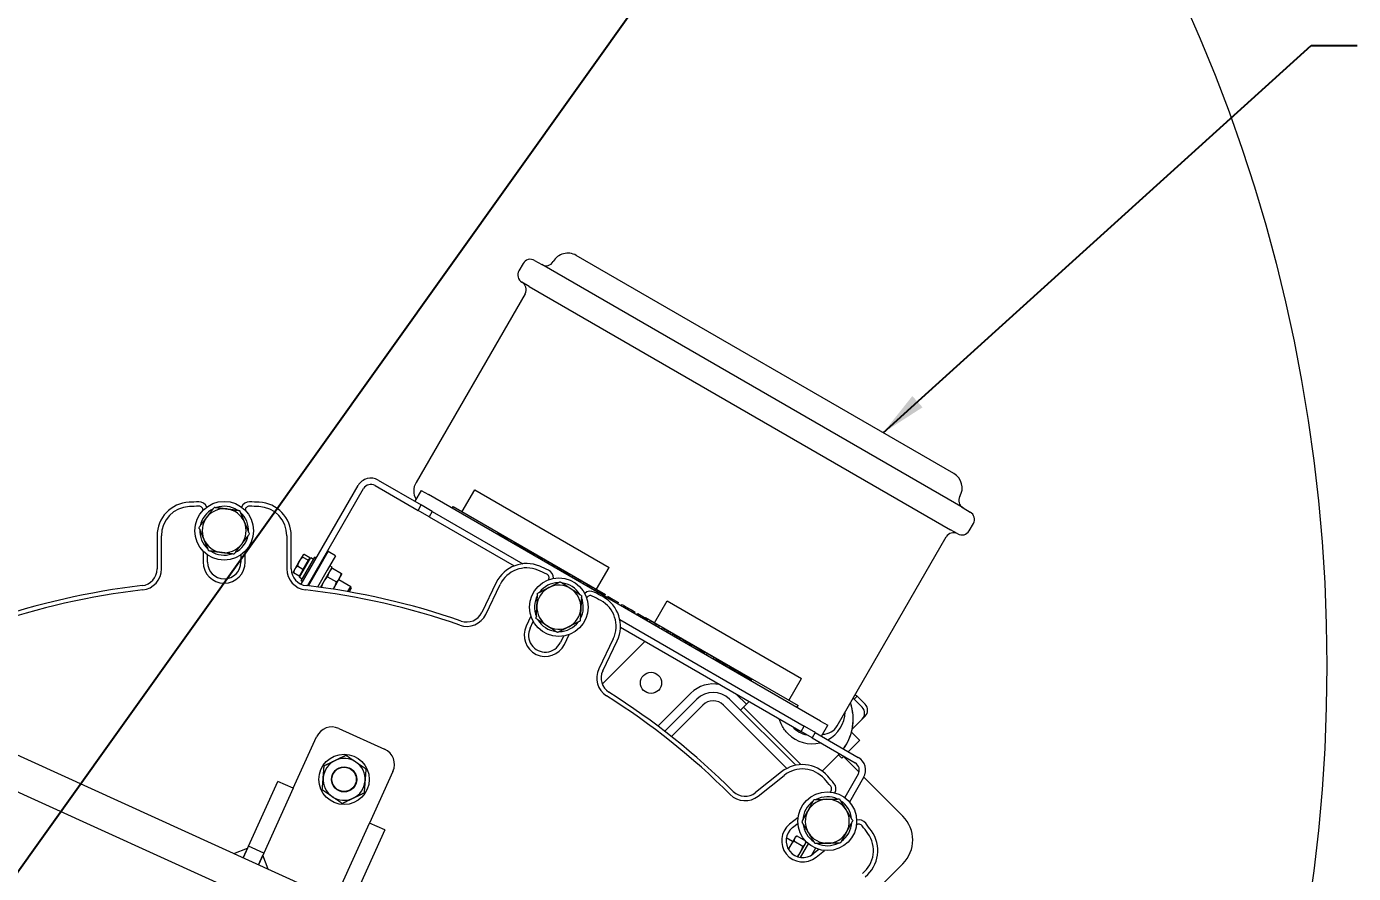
# Model space of a CAD drawing. Header units: inches. Extents: x 17 to 469, y 7 to 301.
# Drawn here: x 89.05 to 128.61, y 225.8 to 251.04 of the extents above; entities that cross this region are included whole.
import ezdxf

# ---------------------------------------------------------------- set-up
doc = ezdxf.new("R2010")
doc.units = ezdxf.units.IN
doc.header["$LTSCALE"] = 14
doc.header["$MEASUREMENT"] = 0
for name, color, linetype, lineweight in [('Dimension (ANSI)', 7, 'Continuous', 25), ('Symbol (ANSI)', 7, 'Continuous', 25), ('Visible', 7, 'Continuous', 18)]:
    doc.layers.add(name, color=color, linetype=linetype, lineweight=lineweight)
doc.styles.add('MEMCOR Medium', font='arial.ttf')
doc.styles.add('Standard D-E', font='arial.ttf')
doc.dimstyles.new('Default (ANSI)', dxfattribs={"dimscale": 14, "dimtxt": 0.15, "dimasz": 0.098425, "dimexe": 0.125, "dimexo": 0.0625, "dimgap": 0.031496, "dimtad": 0, "dimtih": 1, "dimtoh": 1, "dimdec": 4, "dimrnd": 1e-08, "dimzin": 3, "dimdsep": 46, "dimlunit": 5, "dimtxsty": 'MEMCOR Medium', "dimcen": 0.09, "dimdle": 0.393701, "dimclrd": 256, "dimclre": 256, "dimclrt": 256, "dimadec": 0, "dimazin": 1, "dimtfac": 0.8, "dimtofl": 0, "dimtmove": 0, "dimatfit": 3, "dimfxl": 1, "dimfrac": 1, "dimtolj": 1, "dimtzin": 4, "dimlwd": -1, "dimlwe": -1, "dimarcsym": 0})
doc.dimstyles.new('Default (ANSI)$7', dxfattribs={"dimscale": 14, "dimtxt": 0.15, "dimasz": 0.098425, "dimexe": 0.125, "dimexo": 0.0625, "dimgap": 0.031496, "dimtad": 0, "dimtih": 1, "dimtoh": 1, "dimdec": 4, "dimrnd": 1e-08, "dimzin": 3, "dimdsep": 46, "dimlunit": 5, "dimtxsty": 'MEMCOR Medium', "dimcen": 0.09, "dimdle": 0.393701, "dimclrd": 256, "dimclre": 256, "dimclrt": 256, "dimadec": 0, "dimazin": 1, "dimtfac": 0.8, "dimtofl": 0, "dimtmove": 0, "dimatfit": 3, "dimfxl": 1, "dimfrac": 1, "dimtolj": 1, "dimtzin": 4, "dimlwd": -1, "dimlwe": -1, "dimarcsym": 0})
doc.dimstyles.new('in [mm] D-E NeptuneBenson$7', dxfattribs={"dimscale": 14, "dimtxt": 0.15, "dimasz": 0.098425, "dimexe": 0.125, "dimexo": 0.063, "dimgap": 0.031496, "dimtad": 0, "dimtih": 1, "dimtoh": 1, "dimdec": 4, "dimrnd": 1e-08, "dimzin": 3, "dimdsep": 46, "dimlunit": 5, "dimtxsty": 'Standard D-E', "dimcen": 0.09, "dimdle": 0.393701, "dimclrd": 256, "dimclre": 256, "dimclrt": 256, "dimadec": 1, "dimazin": 1, "dimtfac": 1, "dimtofl": 0, "dimtmove": 0, "dimatfit": 3, "dimfxl": 1, "dimfrac": 1, "dimtolj": 1, "dimtzin": 4, "dimlwd": -1, "dimlwe": -1, "dimarcsym": 0})

# ---------------------------------------------------------------- blocks, each defined once
blk = doc.blocks.new('*D24')
at = {"layer": 'Defpoints', "color": 0, "transparency": 16777216}
for p in [(100.93, 275.105), (79.817, 231.998)]:
    blk.add_point(p, dxfattribs=at)
at = {"layer": 'Dimension (ANSI)', "transparency": 16777216}
for p, q in [((105.687, 284.818), (101.536, 276.342)), ((107.539, 284.818), (105.687, 284.818))]:
    blk.add_line(p, q, dxfattribs=at)
blk.add_solid([(101.33, 276.443), (101.743, 276.241), (100.93, 275.105)], dxfattribs=at)
at = {"layer": 'Dimension (ANSI)', "transparency": 16777216, "char_height": 2.1, "attachment_point": 1, "style": 'MEMCOR Medium'}
for s, insert in [('\\A1; \\fArial|b0|i0;R48 in', (126.063, 287.403)), ('\\A1;[R1219.2 mm]{\\P\\fArial|b0|i0;RADIAL CLEARANCE REQUIRED}', (107.98, 284.377))]:
    blk.add_mtext(s, dxfattribs=dict(at, insert=insert))

msp = doc.modelspace()

# ---------------------------------------------------------------- linework, layer by layer
at = {"layer": 'Visible'}
for p, q in [((116.69732, 237.723837), (105.43899, 244.223837)), ((103.856458, 243.982811), (103.731458, 243.766305)), ((104.197965, 244.074318), (104.414471, 243.949318)), ((116.97184, 236.699318), (104.414471, 243.949318)), ((104.039471, 243.299799), (103.822965, 243.424799)), ((104.039471, 243.299799), (116.59684, 236.049799)), ((103.914471, 243.083292), (100.664471, 237.454127)), ((97.239415, 234.423177), (98.939369, 237.367584)), ((99.443255, 237.36534), (100.727879, 236.623662)), ((99.537005, 237.52772), (100.821629, 236.786042)), ((97.429446, 234.37732), (99.101749, 237.273834)), ((100.818478, 237.220874), (100.630978, 236.896115)), ((100.818478, 237.220874), (101.034984, 237.095874)), ((112.726327, 230.345874), (101.034984, 237.095874)), ((102.040543, 236.587483), (102.415543, 237.237002)), ((102.415543, 237.237002), (106.42091, 234.924502)), ((94.315344, 236.629398), (94.315344, 236.62656)), ((95.575344, 236.62656), (95.575344, 236.629398)), ((100.727879, 236.623662), (100.821629, 236.786042)), ((101.056968, 236.433662), (100.727879, 236.623662)), ((100.847484, 236.771115), (100.821629, 236.786042)), ((101.150718, 236.596042), (100.847484, 236.771115)), ((101.150718, 236.596042), (101.056968, 236.433662)), ((101.150718, 236.596042), (103.85409, 235.03525)), ((101.73866, 236.689607), (101.76991, 236.743733)), ((101.76991, 236.743733), (106.316543, 234.118733)), ((116.97184, 236.699318), (117.188346, 236.574318)), ((101.056968, 236.433662), (103.590689, 234.970818)), ((117.154852, 236.016305), (117.279852, 236.232811)), ((92.945344, 235.869435), (92.945344, 234.878801)), ((93.075344, 234.878801), (93.075344, 235.869435)), ((96.815344, 235.869435), (96.815344, 234.878801)), ((96.945344, 234.878801), (96.945344, 235.869435)), ((103.091824, 235.908357), (103.098074, 235.919182)), ((103.098074, 235.919182), (103.116824, 235.951658)), ((104.145172, 235.31464), (103.098074, 235.919182)), ((103.116824, 235.951658), (103.345276, 235.819762)), ((103.326526, 235.787286), (103.345276, 235.819762)), ((103.345536, 235.77631), (103.364286, 235.808786)), ((103.364286, 235.808786), (103.426451, 235.772895)), ((103.407701, 235.740419), (103.426451, 235.772895)), ((103.426451, 235.772895), (103.512999, 235.722927)), ((113.22184, 230.204127), (116.47184, 235.833292)), ((116.813346, 235.924799), (116.59684, 236.049799)), ((94.315344, 235.412106), (94.315344, 235.086308)), ((95.575344, 235.086308), (95.575344, 235.412106)), ((97.798953, 234.963905), (98.048953, 235.396917)), ((98.26546, 235.271917), (98.048953, 235.396917)), ((103.494249, 235.690451), (103.512999, 235.722927)), ((103.512999, 235.722927), (103.596471, 235.674734)), ((103.577721, 235.642258), (103.596471, 235.674734)), ((103.615842, 235.620249), (103.634592, 235.652725)), ((103.634592, 235.652725), (103.817792, 235.546954)), ((103.799042, 235.514478), (103.817792, 235.546954)), ((103.843314, 235.488918), (103.862064, 235.521394)), ((103.862064, 235.521394), (103.93016, 235.482078)), ((103.91141, 235.449602), (103.93016, 235.482078)), ((103.93016, 235.482078), (103.975631, 235.455826)), ((103.975631, 235.455826), (104.021101, 235.429574)), ((104.002351, 235.397098), (104.021101, 235.429574)), ((104.021101, 235.429574), (104.089197, 235.390258)), ((104.070447, 235.357782), (104.089197, 235.390258)), ((104.090995, 235.345919), (104.109745, 235.378395)), ((104.109745, 235.378395), (104.163922, 235.347116)), ((94.445344, 235.086308), (94.445344, 235.301263)), ((95.445344, 235.301263), (95.445344, 235.086308)), ((97.185052, 235.109605), (97.049819, 234.875374)), ((97.285671, 235.283881), (97.185052, 235.109605)), ((97.190885, 234.6337), (97.530885, 235.222597)), ((97.239291, 234.529542), (97.645291, 235.232755)), ((97.452463, 235.136774), (97.285405, 235.233225)), ((97.290937, 235.293003), (97.285671, 235.283881)), ((97.290937, 235.293003), (97.301881, 235.299321)), ((97.373846, 235.000605), (97.295228, 234.864436)), ((97.496466, 235.212989), (97.329408, 235.30944)), ((97.452463, 235.136774), (97.373846, 235.000605)), ((97.474464, 235.174881), (97.452463, 235.136774)), ((97.496466, 235.212989), (97.474464, 235.174881)), ((97.479731, 235.184003), (97.501385, 235.171501)), ((97.530885, 235.222597), (97.612291, 235.175597)), ((97.691442, 235.20611), (97.645291, 235.232755)), ((98.26546, 235.271917), (98.01546, 234.838905)), ((104.138922, 235.303814), (104.163922, 235.347116)), ((104.163922, 235.347116), (104.210835, 235.320031)), ((104.185835, 235.276729), (104.210835, 235.320031)), ((104.210835, 235.320031), (104.262376, 235.290274)), ((104.237376, 235.246972), (104.262376, 235.290274)), ((104.262376, 235.290274), (104.313075, 235.261002)), ((104.288075, 235.217701), (104.313075, 235.261002)), ((104.313075, 235.261002), (104.360198, 235.233796)), ((104.335198, 235.190495), (104.360198, 235.233796)), ((104.39047, 235.173017), (104.341448, 235.20132)), ((104.360198, 235.233796), (104.40922, 235.205493)), ((104.38422, 235.162192), (104.40922, 235.205493)), ((104.40922, 235.205493), (104.576044, 235.109177)), ((104.551044, 235.065876), (104.576044, 235.109177)), ((104.616677, 235.042416), (104.557294, 235.076701)), ((104.576044, 235.109177), (104.635427, 235.074892)), ((104.610427, 235.031591), (104.635427, 235.074892)), ((104.635427, 235.074892), (104.74631, 235.010874)), ((104.74631, 235.010874), (104.826952, 234.964315)), ((97.049819, 234.875374), (97.009937, 234.806297)), ((97.009937, 234.806297), (97.009937, 234.793661)), ((97.181996, 234.668312), (97.014938, 234.764763)), ((97.295228, 234.864436), (97.12817, 234.960887)), ((97.238612, 234.766374), (97.181996, 234.668312)), ((97.190885, 234.6337), (97.272291, 234.5867)), ((97.198731, 234.697297), (97.220385, 234.684795)), ((97.295228, 234.864436), (97.238612, 234.766374)), ((97.458337, 234.373939), (97.798953, 234.963905)), ((97.557071, 234.598374), (97.580203, 234.585018)), ((98.01546, 234.838905), (97.727712, 234.340511)), ((97.744571, 234.923133), (97.767703, 234.909778)), ((97.813521, 234.329137), (98.162742, 234.934005)), ((98.025412, 234.646511), (98.293333, 234.491827)), ((98.162742, 234.934005), (98.09346, 234.974005)), ((98.131742, 234.880311), (98.139732, 234.885906)), ((98.171013, 234.898699), (98.438934, 234.744015)), ((98.219934, 234.315064), (98.387624, 234.605513)), ((98.387624, 234.605513), (98.442645, 234.700811)), ((98.442645, 234.700811), (98.443495, 234.710528)), ((104.801952, 234.921014), (104.826952, 234.964315)), ((104.826952, 234.964315), (104.89839, 234.92307)), ((104.87339, 234.879769), (104.89839, 234.92307)), ((104.938379, 234.856682), (104.87964, 234.890594)), ((104.89839, 234.92307), (104.929012, 234.905391)), ((104.910262, 234.872915), (104.929012, 234.905391)), ((104.932129, 234.845857), (104.938379, 234.856682)), ((104.947709, 234.836861), (104.972709, 234.880162)), ((104.972709, 234.880162), (105.123037, 234.793371)), ((105.123037, 234.793371), (105.273364, 234.706579)), ((105.248364, 234.663278), (105.273364, 234.706579)), ((105.305152, 234.630491), (105.330152, 234.673792)), ((105.315671, 234.624418), (105.340671, 234.66772)), ((105.330152, 234.673792), (105.34067, 234.66772)), ((105.340671, 234.66772), (105.469961, 234.593074)), ((105.469961, 234.593074), (105.590924, 234.523236)), ((106.04591, 234.274983), (106.42091, 234.924502)), ((97.285442, 234.502897), (97.239291, 234.529542)), ((98.196286, 234.274105), (98.219934, 234.315064)), ((98.364395, 234.565278), (98.720466, 234.3597)), ((98.63011, 234.203199), (98.720466, 234.3597)), ((98.734503, 234.307325), (98.670325, 234.196164)), ((98.734503, 234.307325), (98.720466, 234.3597)), ((103.056837, 234.474527), (102.627017, 233.581996)), ((102.744143, 233.525591), (103.173963, 234.418122)), ((104.6209, 234.564809), (104.619668, 234.562252)), ((105.565924, 234.479934), (105.590924, 234.523236)), ((105.573375, 234.475633), (105.598375, 234.518934)), ((105.590924, 234.523236), (105.598375, 234.518934)), ((105.644188, 234.434749), (105.669188, 234.47805)), ((105.669188, 234.47805), (105.780071, 234.414032)), ((105.780071, 234.414032), (105.860713, 234.367473)), ((105.835713, 234.324172), (105.860713, 234.367473)), ((105.860713, 234.367473), (105.932151, 234.326228)), ((105.907151, 234.282927), (105.932151, 234.326228)), ((105.98147, 234.240019), (106.00647, 234.28332)), ((106.00647, 234.28332), (106.156798, 234.196529)), ((106.156798, 234.196529), (106.307125, 234.109737)), ((105.754889, 234.015559), (105.75612, 234.018115)), ((106.282125, 234.066436), (106.307125, 234.109737)), ((106.285293, 234.064607), (106.316543, 234.118733)), ((106.348555, 234.028082), (106.373555, 234.071383)), ((106.368716, 234.016443), (106.393716, 234.059744)), ((106.373555, 234.071383), (106.393714, 234.059745)), ((106.393716, 234.059744), (106.545796, 233.97194)), ((106.545796, 233.97194), (106.702259, 233.881606)), ((106.677259, 233.838305), (106.702259, 233.881606)), ((106.785764, 233.77566), (106.810764, 233.818961)), ((106.810764, 233.818961), (106.876504, 233.781006)), ((107.7779, 233.275018), (108.1529, 233.924537)), ((108.1529, 233.924537), (112.158268, 231.612037)), ((104.092736, 233.468066), (103.951378, 233.174533)), ((106.851504, 233.737704), (106.876504, 233.781006)), ((106.85764, 233.734162), (106.88264, 233.777463)), ((106.876504, 233.781006), (106.88264, 233.777463)), ((106.88264, 233.777463), (106.9234, 233.753931)), ((106.9234, 233.753931), (106.961091, 233.73217)), ((106.936091, 233.688868), (106.961091, 233.73217)), ((106.961091, 233.73217), (107.007548, 233.705348)), ((106.982548, 233.662046), (107.007548, 233.705348)), ((107.007548, 233.705348), (107.086875, 233.659548)), ((107.086875, 233.659548), (107.198196, 233.595277)), ((107.173196, 233.551976), (107.198196, 233.595277)), ((107.252775, 233.506031), (107.277775, 233.549332)), ((107.277775, 233.549332), (107.428102, 233.462541)), ((107.428102, 233.462541), (107.578429, 233.375749)), ((107.501017, 233.420443), (107.507267, 233.431268)), ((107.507267, 233.431268), (112.053901, 230.806268)), ((104.068504, 233.118128), (104.161769, 233.311795)), ((106.740349, 233.368867), (112.235843, 230.196042)), ((106.759249, 233.141449), (112.142093, 230.033662)), ((107.553429, 233.332448), (107.578429, 233.375749)), ((107.626872, 233.290046), (107.651872, 233.333347)), ((107.651872, 233.333347), (107.762755, 233.269329)), ((107.762755, 233.269329), (107.843397, 233.22277)), ((107.818397, 233.179469), (107.843397, 233.22277)), ((107.843397, 233.22277), (107.914835, 233.181525)), ((107.889835, 233.138224), (107.914835, 233.181525)), ((107.983438, 233.084182), (108.008438, 233.127483)), ((108.008438, 233.127483), (108.079877, 233.086238)), ((108.054877, 233.042937), (108.079877, 233.086238)), ((108.079877, 233.086238), (108.153506, 233.043728)), ((108.153506, 233.043728), (108.199525, 233.017159)), ((108.174525, 232.973858), (108.199525, 233.017159)), ((108.199525, 233.017159), (108.27184, 232.975408)), ((105.062738, 232.877912), (104.969473, 232.684244)), ((105.086599, 232.627839), (105.227957, 232.921373)), ((106.543586, 232.795396), (106.113766, 231.902866)), ((106.216664, 231.445014), (107.490761, 232.71911)), ((106.230892, 231.846461), (106.660712, 232.738992)), ((108.24684, 232.932107), (108.27184, 232.975408)), ((108.301437, 232.900586), (108.326437, 232.943887)), ((108.308011, 232.89679), (108.333011, 232.940091)), ((108.326437, 232.943887), (108.333011, 232.940091)), ((108.333011, 232.940091), (108.382097, 232.911751)), ((108.357097, 232.86845), (108.382097, 232.911751)), ((108.382097, 232.911751), (108.453974, 232.870253)), ((108.428974, 232.826952), (108.453974, 232.870253)), ((108.453974, 232.870253), (108.490789, 232.848998)), ((108.465789, 232.805697), (108.490789, 232.848998)), ((108.510744, 232.779742), (108.535744, 232.823043)), ((108.535744, 232.823043), (108.668978, 232.74612)), ((108.668978, 232.74612), (108.745676, 232.701839)), ((108.720676, 232.658538), (108.745676, 232.701839)), ((108.745676, 232.701839), (108.817114, 232.660594)), ((108.792114, 232.617293), (108.817114, 232.660594)), ((108.829182, 232.595892), (108.835432, 232.606717)), ((108.835432, 232.606717), (108.854182, 232.639193)), ((108.872684, 232.58521), (108.835432, 232.606717)), ((108.854182, 232.639193), (108.891434, 232.617686)), ((108.866434, 232.574385), (108.891434, 232.617686)), ((108.891434, 232.617686), (109.041761, 232.530894)), ((82.359097, 232.248743), (101.478909, 223.563538)), ((109.041761, 232.530894), (109.192088, 232.444103)), ((109.167088, 232.400802), (109.192088, 232.444103)), ((109.256423, 232.363658), (109.173338, 232.411627)), ((109.192088, 232.444103), (109.247281, 232.412237)), ((109.228531, 232.379761), (109.247281, 232.412237)), ((109.247281, 232.412237), (109.275173, 232.396134)), ((109.250173, 232.352833), (109.275173, 232.396134)), ((109.275173, 232.396134), (109.345735, 232.355395)), ((109.320735, 232.312094), (109.345735, 232.355395)), ((109.345735, 232.355395), (109.549531, 232.237733)), ((109.524531, 232.194432), (109.549531, 232.237733)), ((109.549531, 232.237733), (109.619655, 232.197247)), ((109.594655, 232.153946), (109.619655, 232.197247)), ((110.675736, 231.544217), (109.600905, 232.164771)), ((109.619655, 232.197247), (109.658292, 232.17494)), ((109.639542, 232.142464), (109.658292, 232.17494)), ((109.658292, 232.17494), (109.703762, 232.148688)), ((109.703762, 232.148688), (109.749233, 232.122435)), ((109.730483, 232.089959), (109.749233, 232.122435)), ((109.749233, 232.122435), (109.817329, 232.08312)), ((109.798579, 232.050644), (109.817329, 232.08312)), ((109.816051, 232.040556), (109.834801, 232.073032)), ((109.834801, 232.073032), (109.947489, 232.007972)), ((109.928739, 231.975496), (109.947489, 232.007972)), ((109.947489, 232.007972), (110.015585, 231.968656)), ((109.996835, 231.936181), (110.015585, 231.968656)), ((110.020898, 231.922288), (110.039648, 231.954764)), ((110.039648, 231.954764), (110.221091, 231.850008)), ((110.202341, 231.817532), (110.221091, 231.850008)), ((110.246393, 231.792098), (110.265143, 231.824574)), ((110.265143, 231.824574), (110.327308, 231.788683)), ((110.308558, 231.756207), (110.327308, 231.788683)), ((110.327308, 231.788683), (110.413855, 231.738715)), ((110.395105, 231.706239), (110.413855, 231.738715)), ((110.413855, 231.738715), (110.497328, 231.690522)), ((110.478578, 231.658046), (110.497328, 231.690522)), ((110.512745, 231.63832), (110.531495, 231.670796)), ((110.531495, 231.670796), (110.677352, 231.586585)), ((110.658602, 231.554109), (110.677352, 231.586585)), ((110.669486, 231.533392), (110.675736, 231.544217)), ((111.783268, 230.962518), (112.158268, 231.612037)), ((101.065328, 222.653071), (82.236865, 231.20593)), ((108.858377, 231.176982), (107.878093, 230.196698)), ((110.5187, 230.846019), (110.223161, 231.141559)), ((113.965897, 230.757579), (113.696761, 231.026716)), ((113.811584, 231.08867), (113.723195, 231.000281)), ((113.812084, 231.08817), (113.723695, 230.999781)), ((113.761466, 231.138787), (113.811584, 231.08867)), ((113.811584, 231.08867), (113.812084, 231.08817)), ((113.812084, 231.08817), (114.05496, 230.845294)), ((109.035154, 231.000205), (108.078723, 230.043774)), ((108.277246, 229.888744), (109.21193, 230.823428)), ((109.834184, 230.823428), (111.722437, 228.935175)), ((111.983096, 229.02807), (110.010961, 231.000205)), ((110.341195, 230.669971), (110.429584, 230.758359)), ((110.429584, 230.758359), (110.606256, 230.581686)), ((110.430312, 230.757631), (110.59789, 230.925209)), ((112.022651, 230.752142), (112.053901, 230.806268)), ((113.966571, 230.756905), (113.965897, 230.757579)), ((114.055325, 230.844928), (114.05496, 230.845294)), ((110.606256, 230.581686), (112.140242, 229.047701)), ((112.726327, 230.345874), (112.942833, 230.220874)), ((113.667785, 230.103834), (114.055325, 230.491374)), ((113.965897, 230.404026), (113.668316, 230.106444)), ((114.054959, 230.49174), (113.966571, 230.403352)), ((97.004535, 228.341872), (97.702453, 229.878286)), ((98.364478, 230.126729), (99.730178, 229.506357)), ((111.756137, 229.962136), (111.756085, 229.962188)), ((112.142093, 230.033662), (112.235843, 230.196042)), ((112.471183, 229.843662), (112.142093, 230.033662)), ((112.538827, 230.021115), (112.235843, 230.196042)), ((112.564933, 230.006042), (112.471183, 229.843662)), ((112.471183, 229.843662), (113.755806, 229.101985)), ((112.564933, 230.006042), (112.538827, 230.021115)), ((112.564933, 230.006042), (113.849556, 229.264365)), ((112.755333, 229.896115), (112.942833, 230.220874)), ((113.647019, 230.015797), (113.890755, 229.772061)), ((112.77304, 228.857719), (113.258738, 229.343418)), ((113.25879, 229.343366), (112.7731, 228.857675)), ((113.25879, 229.343366), (113.360425, 229.241731)), ((113.404706, 229.285839), (113.871749, 228.818796)), ((99.978621, 228.844333), (99.280703, 227.307919)), ((111.561749, 228.830545), (110.78724, 228.212895)), ((110.868294, 228.111257), (111.642803, 228.728907)), ((113.847313, 228.760478), (113.445443, 228.064419)), ((114.009692, 228.666728), (113.586645, 227.93399)), ((114.014772, 228.675773), (115.179911, 227.510633)), ((95.672509, 226.618472), (96.549301, 228.548663)), ((97.004535, 228.341872), (96.127743, 226.411682)), ((97.004535, 228.341872), (96.549301, 228.548663)), ((113.010093, 228.233265), (113.007874, 228.231496)), ((112.058376, 227.474296), (111.803657, 227.271164)), ((98.403911, 225.377729), (99.280703, 227.307919)), ((99.735937, 227.101129), (98.859145, 225.170938)), ((99.735937, 227.101129), (99.280703, 227.307919)), ((111.884711, 227.169526), (112.052769, 227.303548)), ((113.793472, 227.246388), (113.79569, 227.248157)), ((111.893444, 226.754278), (111.703764, 226.863789)), ((111.954354, 226.859778), (111.811847, 226.612949)), ((111.932394, 226.772111), (112.200315, 226.617426)), ((111.971694, 226.889811), (111.954354, 226.859778)), ((111.971694, 226.889811), (112.006551, 226.914218)), ((112.019296, 226.922631), (112.276124, 226.774351)), ((112.046621, 226.301589), (112.303075, 226.745781)), ((112.256474, 226.796904), (112.249368, 226.789799)), ((112.282597, 226.710311), (112.286305, 226.752702)), ((112.304879, 226.588905), (112.363345, 226.69017)), ((95.230827, 226.401739), (95.644593, 226.557016)), ((95.515348, 226.272495), (95.672509, 226.618472)), ((95.644593, 226.557016), (95.515348, 226.272495)), ((96.127743, 226.411682), (95.672509, 226.618472)), ((96.127743, 226.411682), (95.970582, 226.065704)), ((95.970582, 226.065704), (96.099826, 226.350225)), ((96.255103, 225.93646), (96.099826, 226.350225)), ((111.811847, 226.612949), (111.763299, 226.52886)), ((112.128416, 226.283262), (112.304879, 226.588905)), ((112.575934, 226.558387), (112.456531, 226.351573)), ((112.521385, 226.463905), (112.456531, 226.351573)), ((112.676259, 226.521717), (112.5082, 226.387695)), ((112.589254, 226.286057), (112.843973, 226.489188)), ((115.179911, 226.09642), (113.300408, 224.216916))]:
    msp.add_line(p, q, dxfattribs=at)
for centre, radius in [((79.817327, 231.997589), 48), ((94.945344, 236.019333), 0.875), ((104.923813, 233.741812), 0.875), ((107.670437, 231.484573), 0.315), ((98.52112, 228.608066), 0.75), ((98.52112, 228.608066), 0.375127), ((98.52112, 228.608066), 0.375), ((98.52112, 228.608066), 0.3625), ((112.925924, 227.360342), 0.875)]:
    msp.add_circle(centre, radius, dxfattribs=at)
for centre, radius, start, end in [((104.072965, 243.857811), 0.25, 60, 150), ((105.18899, 243.790824), 0.5, 60, 150), ((103.947965, 243.641305), 0.25, 150, 240), ((104.539471, 244.165824), 0.25, 240, 330), ((103.697965, 243.208292), 0.25, 330, 60), ((99.318255, 237.148834), 0.4375, 60, 150), ((99.318255, 237.148834), 0.25, 60, 150), ((101.097484, 237.204127), 0.5, 150, 210), ((116.44732, 237.290824), 0.5, 330, 60), ((117.09684, 236.915824), 0.25, 150, 240), ((93.945344, 235.869435), 1, 92.5060801, 180), ((93.945344, 235.869435), 0.87, 92.5060801, 180), ((94.945344, 213.021308), 23.87, 91.8196045, 92.5060801), ((94.945344, 213.021308), 23.74, 91.8196045, 92.5060801), ((94.195344, 236.629398), 0.25, 22.2531536, 91.8196045), ((94.195344, 236.629398), 0.12, 0, 91.8196045), ((94.945344, 236.019333), 0.7295, 116.7719985, 168.6537158), ((94.945344, 236.019333), 0.656, 82.7128571, 142.7128571), ((94.945344, 236.019333), 0.7295, 56.7719985, 108.6537158), ((94.945344, 236.019333), 0.656, 22.7128571, 82.7128571), ((94.945344, 236.019333), 0.7295, 356.7719985, 48.6537158), ((95.695344, 236.629398), 0.25, 88.1803955, 157.7468464), ((95.695344, 236.629398), 0.12, 88.1803955, 180), ((94.945344, 213.021308), 23.74, 87.4939199, 88.1803955), ((94.945344, 213.021308), 23.87, 87.4939199, 88.1803955), ((95.945344, 235.869435), 0.87, 0, 87.4939199), ((95.945344, 235.869435), 1, 0, 87.4939199), ((117.063346, 236.357811), 0.25, 330, 60), ((94.945344, 236.019333), 0.656, 142.7128571, 202.7128571), ((94.945344, 236.019333), 0.656, 322.7128571, 22.7128571), ((94.945344, 236.019333), 0.7295, 176.7719985, 228.6537158), ((94.945344, 236.019333), 0.7295, 296.7719985, 348.6537158), ((116.688346, 235.708292), 0.25, 60, 150), ((116.938346, 236.141305), 0.25, 240, 330), ((94.945344, 236.019333), 0.656, 202.7128571, 262.7128571), ((94.945344, 236.019333), 0.7295, 236.7719985, 288.6537158), ((94.945344, 236.019333), 0.656, 262.7128571, 322.7128571), ((94.945344, 235.086308), 0.63, 180, 0), ((94.945344, 235.086308), 0.5, 180, 0), ((103.957806, 234.040643), 1, 66.7917944, 154.2857143), ((92.445344, 234.878801), 0.5, 276.5249788, 0), ((92.445344, 234.878801), 0.63, 276.5249788, 0), ((97.445344, 234.878801), 0.63, 180, 263.4750212), ((97.445344, 234.878801), 0.5, 180, 263.4750212), ((103.957806, 234.040643), 0.87, 66.7917944, 154.2857143), ((94.945344, 213.021308), 23.74, 66.1053188, 66.7917944), ((94.945344, 213.021308), 23.87, 66.1053188, 66.7917944), ((104.512783, 234.616875), 0.12, 334.2857143, 66.1053188), ((104.512783, 234.616875), 0.25, 356.5388679, 66.1053188), ((94.945344, 213.021308), 21.5, 96.5249788, 109.1893069), ((94.945344, 213.021308), 21.37, 96.5249788, 109.1893069), ((94.945344, 213.021308), 21.37, 70.8106931, 83.4750212), ((94.945344, 213.021308), 21.5, 70.8106931, 83.4750212), ((104.923813, 233.741812), 0.656, 116.9985714, 176.9985714), ((104.923813, 233.741812), 0.7295, 91.0577128, 142.9394301), ((104.923813, 233.741812), 0.656, 56.9985714, 116.9985714), ((104.923813, 233.741812), 0.7295, 31.0577128, 82.9394301), ((104.923813, 233.741812), 0.656, 356.9985714, 56.9985714), ((105.864237, 233.966049), 0.25, 62.4661098, 132.0325607), ((94.945344, 213.021308), 23.87, 61.7796342, 62.4661098), ((104.923813, 233.741812), 0.7295, 151.0577128, 202.9394301), ((104.923813, 233.741812), 0.7295, 331.0577128, 22.9394301), ((105.864237, 233.966049), 0.12, 62.4661098, 154.2857143), ((94.945344, 213.021308), 23.74, 61.7796342, 62.4661098), ((105.759743, 233.172875), 0.87, 334.2857143, 61.7796342), ((105.759743, 233.172875), 1, 334.2857143, 61.7796342), ((102.176532, 233.798938), 0.63, 250.8106931, 334.2857143), ((102.176532, 233.798938), 0.5, 250.8106931, 334.2857143), ((104.923813, 233.741812), 0.656, 176.9985714, 236.9985714), ((104.923813, 233.741812), 0.656, 296.9985714, 356.9985714), ((104.518989, 232.901186), 0.63, 154.2857143, 334.2857134), ((104.518989, 232.901186), 0.5, 154.2857143, 334.2857143), ((104.923813, 233.741812), 0.7295, 211.0577128, 262.9394301), ((104.923813, 233.741812), 0.656, 236.9985714, 296.9985714), ((104.923813, 233.741812), 0.7295, 271.0577128, 322.9394301), ((106.681377, 231.629519), 0.63, 154.2857143, 237.7607354), ((106.681377, 231.629519), 0.5, 154.2857143, 237.7607354), ((109.523057, 230.512301), 0.94, 77.7994311, 135), ((94.945344, 213.021308), 21.37, 45.0964074, 57.7607354), ((94.945344, 213.021308), 21.5, 45.0964074, 57.7607354), ((109.523057, 230.512301), 0.69, 45, 135), ((109.523057, 230.512301), 0.44, 45, 135), ((113.789121, 230.580803), 0.25, 315, 45), ((113.789794, 230.580129), 0.25, 315, 45), ((113.878183, 230.668517), 0.25, 315, 45), ((113.878549, 230.668151), 0.25, 315, 45), ((112.463243, 230.669243), 1, 298.4324191, 357.1868391), ((98.157687, 229.671495), 0.5, 65.57, 155.57), ((112.463088, 230.669399), 0.75, 221.4562941, 258.5436937), ((112.788827, 230.454127), 0.5, 270, 330), ((99.523388, 229.051123), 0.5, 335.57, 65.57), ((98.52112, 228.608066), 0.625, 115.6877683, 175.6877683), ((98.52112, 228.608066), 0.625, 55.6877683, 115.6877683), ((98.52112, 228.608066), 0.625, 355.6877683, 55.6877683), ((112.185239, 228.048714), 1, 41.0775087, 128.5714286), ((113.630806, 228.885478), 0.25, 330, 60), ((113.630806, 228.885478), 0.4375, 330, 60), ((98.52112, 228.608066), 0.625, 175.6877683, 235.6877683), ((112.185239, 228.048714), 0.87, 41.0775087, 128.5714286), ((94.945344, 213.021308), 23.87, 40.3910331, 41.0775087), ((98.52112, 228.608066), 0.625, 295.6877683, 355.6877683), ((94.945344, 213.021308), 23.74, 40.3910331, 41.0775087), ((112.935274, 228.327085), 0.12, 308.5714286, 40.3910331), ((112.935274, 228.327085), 0.25, 330.8245822, 40.3910331), ((98.52112, 228.608066), 0.625, 235.6877683, 295.6877683), ((110.475495, 228.603811), 0.63, 225.0964074, 308.5714286), ((110.475495, 228.603811), 0.5, 225.0964074, 308.5714286), ((112.925924, 227.360342), 0.7295, 125.3434271, 177.2251444), ((112.925924, 227.360342), 0.656, 91.2842857, 151.2842857), ((112.925924, 227.360342), 0.7295, 65.3434271, 117.2251444), ((112.925924, 227.360342), 0.656, 31.2842857, 91.2842857), ((112.436337, 227.599021), 0.94, 40.1234778, 40.2255939), ((112.925924, 227.360342), 0.7295, 5.3434271, 57.2251444), ((112.925924, 227.360342), 0.656, 151.2842857, 211.2842857), ((112.925924, 227.360342), 0.656, 331.2842857, 31.2842857), ((114.472805, 226.803526), 1, 315, 45), ((112.196455, 226.778611), 0.63, 128.5714286, 308.5714286), ((112.196455, 226.778611), 0.5, 128.5714286, 308.5714286), ((112.925924, 227.360342), 0.7295, 185.3434271, 237.2251444), ((112.925924, 227.360342), 0.7295, 305.3434271, 357.2251444), ((113.870509, 227.154338), 0.12, 36.751824, 128.5714286), ((113.870509, 227.154338), 0.25, 36.751824, 106.318275), ((94.945344, 213.021308), 23.74, 36.0653484, 36.751824), ((113.432219, 226.485051), 1, 308.5714286, 36.0653484), ((94.945344, 213.021308), 23.87, 36.0653484, 36.751824), ((112.925924, 227.360342), 0.656, 211.2842857, 271.2842857), ((112.925924, 227.360342), 0.7295, 245.3434271, 297.2251444), ((112.925924, 227.360342), 0.656, 271.2842857, 331.2842857), ((113.432219, 226.485051), 0.87, 308.5714286, 36.0653484)]:
    msp.add_arc(centre, radius, start, end, dxfattribs=at)
for centre, major_axis, ratio, start_param, end_param in [((112.198078, 230.404078), (-1.06066, -1.06066), 0.999999827, 1.724866255, 2.685605444), ((112.19813, 230.404026), (1.06066, 1.06066), 0.999999827, 5.298074525, 5.827260956), ((112.463243, 230.669243), (-0.967341, -0.253477), 0.999999915, 0.529125521, 1.570796327), ((112.19813, 230.404026), (1.06066, 1.06066), 0.999999827, 4.86647167, 5.298074524), ((113.62559, 229.506896), (0.265165, 0.265165), 0.000588235, 4.438420919, 8.12826493), ((112.198078, 230.404078), (-1.031497, -1.089042), 0.999999827, 1.543666094, 1.570796346), ((112.19813, 230.404026), (1.06066, 1.06066), 0.999999827, 4.71238898, 4.739532277), ((113.62559, 229.506896), (-0.265165, -0.265165), 0.000588235, 5.620658381, 6.946027468)]:
    msp.add_ellipse(centre, major_axis=major_axis, ratio=ratio, start_param=start_param, end_param=end_param, dxfattribs=at)
for points, weights in [([(94.423424, 236.416744), (94.52991, 236.556592), (94.65287, 236.718075)], [1, 1.0379548493, 1]), ([(94.65287, 236.718075), (94.854197, 236.69233), (95.028552, 236.670034)], [1, 1.0379548493, 1]), ([(95.028552, 236.670034), (95.202907, 236.647739), (95.404235, 236.621994)], [1, 1.0379548493, 1]), ([(95.404235, 236.621994), (95.482603, 236.434767), (95.550472, 236.272623)], [1, 1.0379548493, 1]), ([(94.193979, 236.115414), (94.316938, 236.276896), (94.423424, 236.416744)], [1, 1.0379548493, 1]), ([(95.550472, 236.272623), (95.618341, 236.110479), (95.696709, 235.923252)], [1, 1.0379548493, 1]), ([(94.340216, 235.766043), (94.272347, 235.928186), (94.193979, 236.115414)], [1, 1.0379548493, 1]), ([(95.696709, 235.923252), (95.57375, 235.76177), (95.467264, 235.621922)], [1, 1.0379548493, 1]), ([(94.486453, 235.416672), (94.408085, 235.603899), (94.340216, 235.766043)], [1, 1.0379548493, 1]), ([(94.862135, 235.368631), (94.687781, 235.390927), (94.486453, 235.416672)], [1, 1.0379548493, 1]), ([(95.467264, 235.621922), (95.360778, 235.482074), (95.237818, 235.320591)], [1, 1.0379548493, 1]), ([(95.237818, 235.320591), (95.03649, 235.346336), (94.862135, 235.368631)], [1, 1.0379548493, 1]), ([(97.185052, 235.109605), (97.148566, 235.046408), (97.12817, 234.960887)], [1, 1.0379548493, 1]), ([(97.285405, 235.233225), (97.221539, 235.172801), (97.185052, 235.109605)], [1, 1.0379548493, 1]), ([(97.285671, 235.283881), (97.27546, 235.266196), (97.285405, 235.233225)], [1, 1.0379548493, 1]), ([(97.329408, 235.30944), (97.295882, 235.301567), (97.285671, 235.283881)], [1, 1.0379548493, 1]), ([(97.014938, 234.764763), (97.009937, 234.781342), (97.009937, 234.793661)], [1, 1.01873170374, 1.01897424304]), ([(97.049819, 234.875374), (97.023543, 234.829863), (97.014938, 234.764763)], [1, 1.0379548493, 1]), ([(97.12817, 234.960887), (97.076094, 234.920884), (97.049819, 234.875374)], [1, 1.0379548493, 1]), ([(98.025412, 234.646511), (97.953069, 234.570842), (97.909031, 234.494564)], [1, 1.0379548493, 1]), ([(98.076721, 234.785013), (98.042934, 234.726493), (98.025412, 234.646511)], [1, 1.0379548493, 1]), ([(98.171013, 234.898699), (98.110508, 234.843534), (98.076721, 234.785013)], [1, 1.0379548493, 1]), ([(98.139732, 234.885906), (98.151093, 234.893861), (98.171013, 234.898699)], [1.01838022748, 1.02234391605, 1]), ([(98.293333, 234.491827), (98.353838, 234.546993), (98.387624, 234.605513)], [1, 1.0379548493, 1]), ([(98.387624, 234.605513), (98.421411, 234.664034), (98.438934, 234.744015)], [1, 1.0379548493, 1]), ([(98.438934, 234.744015), (98.444704, 234.724344), (98.443495, 234.710528)], [1, 1.02234391605, 1.01838022748]), ([(97.909031, 234.494564), (97.866641, 234.421143), (97.838009, 234.325826)], [1, 1.03648199328, 1.00283140228]), ([(98.194484, 234.274381), (98.208007, 234.294407), (98.219934, 234.315064)], [1.01473245837, 1.0100019844, 1]), ([(98.219934, 234.315064), (98.263972, 234.391342), (98.293333, 234.491827)], [1, 1.0379548493, 1]), ([(104.288544, 234.154383), (104.469391, 234.246524), (104.62601, 234.32632)], [1, 1.0379548493, 1]), ([(104.62601, 234.32632), (104.782628, 234.406116), (104.963475, 234.498257)], [1, 1.0379548493, 1]), ([(104.963475, 234.498257), (105.133695, 234.387709), (105.28111, 234.291971)], [1, 1.0379548493, 1]), ([(105.28111, 234.291971), (105.428524, 234.196234), (105.598744, 234.085686)], [1, 1.0379548493, 1]), ([(104.268713, 233.776161), (104.277916, 233.951695), (104.288544, 234.154383)], [1, 1.0379548493, 1]), ([(105.598744, 234.085686), (105.588117, 233.882997), (105.578913, 233.707464)], [1, 1.0379548493, 1]), ([(104.248881, 233.397939), (104.259509, 233.600628), (104.268713, 233.776161)], [1, 1.0379548493, 1]), ([(104.566516, 233.191653), (104.419101, 233.287391), (104.248881, 233.397939)], [1, 1.0379548493, 1]), ([(105.578913, 233.707464), (105.569709, 233.53193), (105.559082, 233.329241)], [1, 1.0379548493, 1]), ([(104.88415, 232.985368), (104.713931, 233.095916), (104.566516, 233.191653)], [1, 1.0379548493, 1]), ([(105.221616, 233.157305), (105.064998, 233.077509), (104.88415, 232.985368)], [1, 1.0379548493, 1]), ([(105.559082, 233.329241), (105.378234, 233.237101), (105.221616, 233.157305)], [1, 1.0379548493, 1]), ([(97.925021, 229.014883), (98.099286, 229.098705), (98.250203, 229.171297)], [1, 1.0379548493, 1]), ([(98.250203, 229.171297), (98.40112, 229.243889), (98.575384, 229.327711)], [1, 1.0379548493, 1]), ([(98.575384, 229.327711), (98.735108, 229.218704), (98.873434, 229.124302)], [1, 1.0379548493, 1]), ([(98.873434, 229.124302), (99.011759, 229.0299), (99.171483, 228.920893)], [1, 1.0379548493, 1]), ([(97.870756, 228.295238), (97.885297, 228.488066), (97.897889, 228.655061)], [1, 1.0379548493, 1]), ([(97.897889, 228.655061), (97.910481, 228.822055), (97.925021, 229.014883)], [1, 1.0379548493, 1]), ([(99.171483, 228.920893), (99.156942, 228.728065), (99.14435, 228.561071)], [1, 1.0379548493, 1]), ([(98.168806, 228.09183), (98.03048, 228.186232), (97.870756, 228.295238)], [1, 1.0379548493, 1]), ([(99.14435, 228.561071), (99.131758, 228.394077), (99.117218, 228.201249)], [1, 1.0379548493, 1]), ([(98.466855, 227.888421), (98.307131, 227.997427), (98.168806, 228.09183)], [1, 1.0379548493, 1]), ([(98.792036, 228.044835), (98.641119, 227.972243), (98.466855, 227.888421)], [1, 1.0379548493, 1]), ([(99.117218, 228.201249), (98.942954, 228.117427), (98.792036, 228.044835)], [1, 1.0379548493, 1]), ([(112.350602, 227.675526), (112.435056, 227.829683), (112.532574, 228.007688)], [1, 1.0379548493, 1]), ([(112.532574, 228.007688), (112.73549, 228.012238), (112.911221, 228.016177)], [1, 1.0379548493, 1]), ([(112.911221, 228.016177), (113.086951, 228.020117), (113.289867, 228.024666)], [1, 1.0379548493, 1]), ([(113.289867, 228.024666), (113.395265, 227.85121), (113.486542, 227.700993)], [1, 1.0379548493, 1]), ([(112.16863, 227.343364), (112.266149, 227.52137), (112.350602, 227.675526)], [1, 1.0379548493, 1]), ([(113.486542, 227.700993), (113.577819, 227.550776), (113.683217, 227.37732)], [1, 1.0379548493, 1]), ([(112.365305, 227.019691), (112.274028, 227.169908), (112.16863, 227.343364)], [1, 1.0379548493, 1]), ([(113.683217, 227.37732), (113.585699, 227.199315), (113.501245, 227.045158)], [1, 1.0379548493, 1]), ([(111.932394, 226.772111), (111.857819, 226.692574), (111.811847, 226.612949)], [1, 1.0379548493, 1]), ([(111.954354, 226.859778), (111.934189, 226.82485), (111.932394, 226.772111)], [1, 1.0379548493, 1]), ([(112.019296, 226.922631), (111.97452, 226.894707), (111.954354, 226.859778)], [1, 1.0379548493, 1]), ([(112.200315, 226.617426), (112.245092, 226.64535), (112.265257, 226.680278)], [1, 1.0379548493, 1]), ([(112.265257, 226.680278), (112.284446, 226.713515), (112.286986, 226.762526)], [1, 1.0360501158, 1.00361829197]), ([(112.56198, 226.696018), (112.456582, 226.869474), (112.365305, 227.019691)], [1, 1.0379548493, 1]), ([(112.940627, 226.704507), (112.764896, 226.700567), (112.56198, 226.696018)], [1, 1.0379548493, 1]), ([(113.319273, 226.712996), (113.116357, 226.708446), (112.940627, 226.704507)], [1, 1.0379548493, 1]), ([(113.501245, 227.045158), (113.416792, 226.891001), (113.319273, 226.712996)], [1, 1.0379548493, 1]), ([(111.811847, 226.612949), (111.787132, 226.57014), (111.767257, 226.522118)], [1, 1.02005324439, 1.01891643702]), ([(112.031406, 226.306638), (112.08569, 226.369259), (112.12275, 226.433449)], [1.01213428914, 1.03037326111, 1]), ([(112.12275, 226.433449), (112.168722, 226.513074), (112.200315, 226.617426)], [1, 1.0379548493, 1])]:
    msp.add_rational_spline(points, weights, degree=2, dxfattribs=at)
msp.add_open_spline([(111.756085, 229.962188), (111.68066, 230.037613), (111.617418, 230.125194), (111.539922, 230.27951), (111.516158, 230.341446), (111.498718, 230.405115)], degree=3, knots=[3.1415926536, 3.1415926536, 3.1415926536, 3.1415926536, 3.4615926294, 3.4615926294, 3.65963768, 3.65963768, 3.65963768, 3.65963768], dxfattribs=at)

# ---------------------------------------------------------------- dimensions: what is measured, and where the dimension line sits
at = {"layer": 'Dimension (ANSI)'}
dim = msp.add_radius_dim(center=(79.817327, 231.997589), mpoint=(100.930334, 275.104908), text=' \\fArial|b0|i0;<> in\\X[R1219.2 mm]{\\P\\fArial|b0|i0;RADIAL CLEARANCE REQUIRED}', dimstyle='Default (ANSI)', override={"dimgap": 0.031496, "dimdec": 4, "dimlfac": 1, "dimpost": '', "dimcen": 0, "dimtol": 0, "dimlim": 0, "dimtp": 0, "dimtm": 0, "dimtdec": 2, "dimtvp": -0.333333}, dxfattribs=at)
dim.commit()
dim.dimension.update_dxf_attribs({"geometry": '*D24', "text_midpoint": (130.609793, 284.817623), "dimtype": 164})

# ---------------------------------------------------------------- leaders
at = {"layer": 'Symbol (ANSI)', "annotation_type": 0, "has_hookline": 1, "hookline_direction": 0}
for points, dimstyle, text_width in [([(87.361979, 223.857585), (119.593138, 268.992985), (120.97109, 268.992985)], 'in [mm] D-E NeptuneBenson$7', 39.544749), ([(114.591645, 238.939549), (127.34736, 250.481022), (128.725313, 250.481022)], 'Default (ANSI)$7', 21.413984)]:
    msp.add_leader(points, dimstyle=dimstyle, override={"dimtad": 0}, dxfattribs=dict(at, text_width=text_width))

doc.saveas('drawing.dxf')
